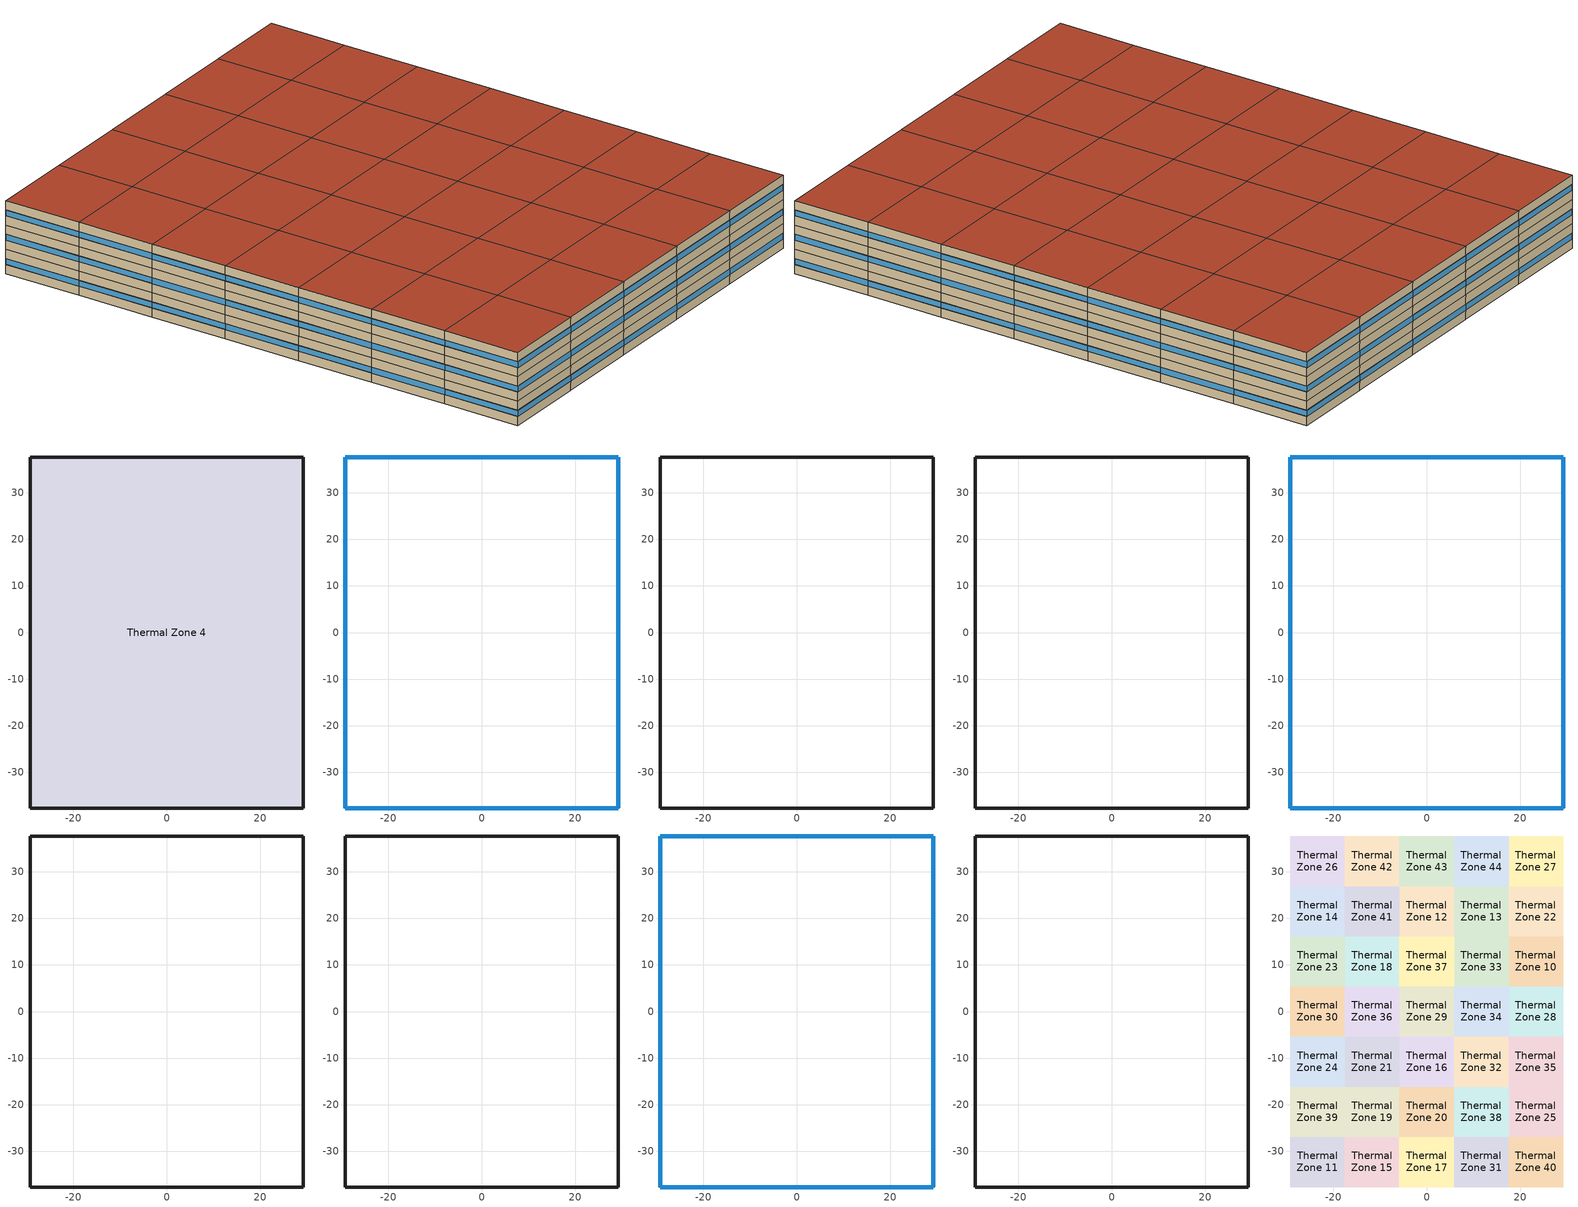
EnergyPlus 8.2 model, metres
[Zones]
Thermal Zone 4
 floor ground (ASHRAE 90.1-2004 ExtWall Mass ClimateZone 6): -29.26,37.64 -17.56,37.64 -5.85,37.64 5.85,37.64 17.56,37.64 29.26,37.64 29.26,26.89 29.26,16.13 29.26,5.38 29.26,-5.38 29.26,-16.13 29.26,-26.89 29.26,-37.64 17.56,-37.64 5.85,-37.64 -5.85,-37.64 -17.56,-37.64 -29.26,-37.64 -29.26,-26.89 -29.26,-16.13 -29.26,-5.38 -29.26,5.38 -29.26,16.13 -29.26,26.89 z0
 wall outside (ASHRAE 90.1-2004 ExtWall Mass ClimateZone 6): 29.26,-5.38 29.26,5.38 29.26,16.13 29.26,26.89 29.26,37.64 17.56,37.64 5.85,37.64 -5.85,37.64 -17.56,37.64 -29.26,37.64 -29.26,26.89 -29.26,16.13 -29.26,5.38 -29.26,-5.38 -29.26,-16.13 -29.26,-26.89 -29.26,-37.64 -17.56,-37.64 -5.85,-37.64 5.85,-37.64 17.56,-37.64 29.26,-37.64 29.26,-26.89 29.26,-16.13 29.26,-5.38 z0:1.25
Thermal Zone 2
 wall outside (ASHRAE 90.1-2004 ExtWall Mass ClimateZone 6): -17.56,37.64 -29.26,37.64 -29.26,26.89 -29.26,16.13 -29.26,5.38 -29.26,-5.38 -29.26,-16.13 -29.26,-26.89 -29.26,-37.64 -17.56,-37.64 -5.85,-37.64 5.85,-37.64 17.56,-37.64 29.26,-37.64 29.26,-26.89 29.26,-16.13 29.26,-5.38 29.26,5.38 29.26,16.13 29.26,26.89 29.26,37.64 17.56,37.64 5.85,37.64 -5.85,37.64 -17.56,37.64 z1.25:2.08
 window (ASHRAE 90.1-2004 ExtWindow ClimateZone 4-6): -17.58,37.64 -29.23,37.64 / -5.88,37.64 -17.53,37.64 / 5.83,37.64 -5.83,37.64 / 17.53,37.64 5.88,37.64 / 29.23,37.64 17.58,37.64 / 29.26,26.91 29.26,37.61 / 29.26,16.16 29.26,26.86 / 29.26,5.4 29.26,16.11 / 29.26,-5.35 29.26,5.35 / 29.26,-16.11 29.26,-5.4 / 29.26,-26.86 29.26,-16.16 / 29.26,-37.61 29.26,-26.91 / 17.58,-37.64 29.23,-37.64 / 5.88,-37.64 17.53,-37.64 / -5.83,-37.64 5.83,-37.64 / -17.53,-37.64 -5.88,-37.64 / -29.23,-37.64 -17.58,-37.64 / -29.26,-26.91 -29.26,-37.61 / -29.26,-16.16 -29.26,-26.86 / -29.26,-5.4 -29.26,-16.11 / -29.26,5.35 -29.26,-5.35 / -29.26,16.11 -29.26,5.4 / -29.26,26.86 -29.26,16.16 / -29.26,37.61 -29.26,26.91 z1.27:2.05
Thermal Zone 3
 wall outside (ASHRAE 90.1-2004 ExtWall Mass ClimateZone 6): -17.56,37.64 -29.26,37.64 -29.26,26.89 -29.26,16.13 -29.26,5.38 -29.26,-5.38 -29.26,-16.13 -29.26,-26.89 -29.26,-37.64 -17.56,-37.64 -5.85,-37.64 5.85,-37.64 17.56,-37.64 29.26,-37.64 29.26,-26.89 29.26,-16.13 29.26,-5.38 29.26,5.38 29.26,16.13 29.26,26.89 29.26,37.64 17.56,37.64 5.85,37.64 -5.85,37.64 -17.56,37.64 z2.08:3.33
Thermal Zone 5
 wall outside (ASHRAE 90.1-2004 ExtWall Mass ClimateZone 6): -29.26,5.38 -29.26,-5.38 -29.26,-16.13 -29.26,-26.89 -29.26,-37.64 -17.56,-37.64 -5.85,-37.64 5.85,-37.64 17.56,-37.64 29.26,-37.64 29.26,-26.89 29.26,-16.13 29.26,-5.38 29.26,5.38 29.26,16.13 29.26,26.89 29.26,37.64 17.56,37.64 5.85,37.64 -5.85,37.64 -17.56,37.64 -29.26,37.64 -29.26,26.89 -29.26,16.13 -29.26,5.38 z3.33:4.58
Thermal Zone 6
 wall outside (ASHRAE 90.1-2004 ExtWall Mass ClimateZone 6): -17.56,37.64 -29.26,37.64 -29.26,26.89 -29.26,16.13 -29.26,5.38 -29.26,-5.38 -29.26,-16.13 -29.26,-26.89 -29.26,-37.64 -17.56,-37.64 -5.85,-37.64 5.85,-37.64 17.56,-37.64 29.26,-37.64 29.26,-26.89 29.26,-16.13 29.26,-5.38 29.26,5.38 29.26,16.13 29.26,26.89 29.26,37.64 17.56,37.64 5.85,37.64 -5.85,37.64 -17.56,37.64 z4.58:5.41
 window (ASHRAE 90.1-2004 ExtWindow ClimateZone 4-6): -17.58,37.64 -29.23,37.64 / -5.88,37.64 -17.53,37.64 / 5.83,37.64 -5.83,37.64 / 17.53,37.64 5.88,37.64 / 29.23,37.64 17.58,37.64 / 29.26,26.91 29.26,37.61 / 29.26,16.16 29.26,26.86 / 29.26,5.4 29.26,16.11 / 29.26,-5.35 29.26,5.35 / 29.26,-16.11 29.26,-5.4 / 29.26,-26.86 29.26,-16.16 / 29.26,-37.61 29.26,-26.91 / 17.58,-37.64 29.23,-37.64 / 5.88,-37.64 17.53,-37.64 / -5.83,-37.64 5.83,-37.64 / -17.53,-37.64 -5.88,-37.64 / -29.23,-37.64 -17.58,-37.64 / -29.26,-26.91 -29.26,-37.61 / -29.26,-16.16 -29.26,-26.86 / -29.26,-5.4 -29.26,-16.11 / -29.26,5.35 -29.26,-5.35 / -29.26,16.11 -29.26,5.4 / -29.26,26.86 -29.26,16.16 / -29.26,37.61 -29.26,26.91 z4.6:5.38
Thermal Zone 1
 wall outside (ASHRAE 90.1-2004 ExtWall Mass ClimateZone 6): -17.56,37.64 -29.26,37.64 -29.26,26.89 -29.26,16.13 -29.26,5.38 -29.26,-5.38 -29.26,-16.13 -29.26,-26.89 -29.26,-37.64 -17.56,-37.64 -5.85,-37.64 5.85,-37.64 17.56,-37.64 29.26,-37.64 29.26,-26.89 29.26,-16.13 29.26,-5.38 29.26,5.38 29.26,16.13 29.26,26.89 29.26,37.64 17.56,37.64 5.85,37.64 -5.85,37.64 -17.56,37.64 z5.41:6.66
Thermal Zone 7
 wall outside (ASHRAE 90.1-2004 ExtWall Mass ClimateZone 6): -17.56,37.64 -29.26,37.64 -29.26,26.89 -29.26,16.13 -29.26,5.38 -29.26,-5.38 -29.26,-16.13 -29.26,-26.89 -29.26,-37.64 -17.56,-37.64 -5.85,-37.64 5.85,-37.64 17.56,-37.64 29.26,-37.64 29.26,-26.89 29.26,-16.13 29.26,-5.38 29.26,5.38 29.26,16.13 29.26,26.89 29.26,37.64 17.56,37.64 5.85,37.64 -5.85,37.64 -17.56,37.64 z6.66:7.91
Thermal Zone 9
 wall outside (ASHRAE 90.1-2004 ExtWall Mass ClimateZone 6): -17.56,37.64 -29.26,37.64 -29.26,26.89 -29.26,16.13 -29.26,5.38 -29.26,-5.38 -29.26,-16.13 -29.26,-26.89 -29.26,-37.64 -17.56,-37.64 -5.85,-37.64 5.85,-37.64 17.56,-37.64 29.26,-37.64 29.26,-26.89 29.26,-16.13 29.26,-5.38 29.26,5.38 29.26,16.13 29.26,26.89 29.26,37.64 17.56,37.64 5.85,37.64 -5.85,37.64 -17.56,37.64 z7.91:8.74
 window (ASHRAE 90.1-2004 ExtWindow ClimateZone 4-6): -17.58,37.64 -29.23,37.64 / -5.88,37.64 -17.53,37.64 / 5.83,37.64 -5.83,37.64 / 17.53,37.64 5.88,37.64 / 29.23,37.64 17.58,37.64 / 29.26,26.91 29.26,37.61 / 29.26,16.16 29.26,26.86 / 29.26,5.4 29.26,16.11 / 29.26,-5.35 29.26,5.35 / 29.26,-16.11 29.26,-5.4 / 29.26,-26.86 29.26,-16.16 / 29.26,-37.61 29.26,-26.91 / 17.58,-37.64 29.23,-37.64 / 5.88,-37.64 17.53,-37.64 / -5.83,-37.64 5.83,-37.64 / -17.53,-37.64 -5.88,-37.64 / -29.23,-37.64 -17.58,-37.64 / -29.26,-26.91 -29.26,-37.61 / -29.26,-16.16 -29.26,-26.86 / -29.26,-5.4 -29.26,-16.11 / -29.26,5.35 -29.26,-5.35 / -29.26,16.11 -29.26,5.4 / -29.26,26.86 -29.26,16.16 / -29.26,37.61 -29.26,26.91 z7.93:8.71
Thermal Zone 8
 wall outside (ASHRAE 90.1-2004 ExtWall Mass ClimateZone 6): -17.56,37.64 -29.26,37.64 -29.26,26.89 -29.26,16.13 -29.26,5.38 -29.26,-5.38 -29.26,-16.13 -29.26,-26.89 -29.26,-37.64 -17.56,-37.64 -5.85,-37.64 5.85,-37.64 17.56,-37.64 29.26,-37.64 29.26,-26.89 29.26,-16.13 29.26,-5.38 29.26,5.38 29.26,16.13 29.26,26.89 29.26,37.64 17.56,37.64 5.85,37.64 -5.85,37.64 -17.56,37.64 z8.74:9.99
Thermal Zone 10
 roof outside (ASHRAE 90.1-2004 ExtWall Mass ClimateZone 6): 17.56,5.38 29.26,5.38 29.26,16.13 17.56,16.13 z9.99
Thermal Zone 11
 roof outside (ASHRAE 90.1-2004 ExtWall Mass ClimateZone 6): -29.26,-37.64 -17.56,-37.64 -17.56,-26.89 -29.26,-26.89 z9.99
Thermal Zone 12
 roof outside (ASHRAE 90.1-2004 ExtWall Mass ClimateZone 6): -5.85,16.13 5.85,16.13 5.85,26.89 -5.85,26.89 z9.99
Thermal Zone 13
 roof outside (ASHRAE 90.1-2004 ExtWall Mass ClimateZone 6): 5.85,16.13 17.56,16.13 17.56,26.89 5.85,26.89 z9.99
Thermal Zone 14
 roof outside (ASHRAE 90.1-2004 ExtWall Mass ClimateZone 6): -29.26,16.13 -17.56,16.13 -17.56,26.89 -29.26,26.89 z9.99
Thermal Zone 15
 roof outside (ASHRAE 90.1-2004 ExtWall Mass ClimateZone 6): -17.56,-37.64 -5.85,-37.64 -5.85,-26.89 -17.56,-26.89 z9.99
Thermal Zone 16
 roof outside (ASHRAE 90.1-2004 ExtWall Mass ClimateZone 6): -5.85,-16.13 5.85,-16.13 5.85,-5.38 -5.85,-5.38 z9.99
Thermal Zone 17
 roof outside (ASHRAE 90.1-2004 ExtWall Mass ClimateZone 6): -5.85,-37.64 5.85,-37.64 5.85,-26.89 -5.85,-26.89 z9.99
Thermal Zone 18
 roof outside (ASHRAE 90.1-2004 ExtWall Mass ClimateZone 6): -17.56,5.38 -5.85,5.38 -5.85,16.13 -17.56,16.13 z9.99
Thermal Zone 19
 roof outside (ASHRAE 90.1-2004 ExtWall Mass ClimateZone 6): -17.56,-26.89 -5.85,-26.89 -5.85,-16.13 -17.56,-16.13 z9.99
Thermal Zone 20
 roof outside (ASHRAE 90.1-2004 ExtWall Mass ClimateZone 6): -5.85,-26.89 5.85,-26.89 5.85,-16.13 -5.85,-16.13 z9.99
Thermal Zone 21
 roof outside (ASHRAE 90.1-2004 ExtWall Mass ClimateZone 6): -17.56,-16.13 -5.85,-16.13 -5.85,-5.38 -17.56,-5.38 z9.99
Thermal Zone 22
 roof outside (ASHRAE 90.1-2004 ExtWall Mass ClimateZone 6): 17.56,16.13 29.26,16.13 29.26,26.89 17.56,26.89 z9.99
Thermal Zone 23
 roof outside (ASHRAE 90.1-2004 ExtWall Mass ClimateZone 6): -29.26,5.38 -17.56,5.38 -17.56,16.13 -29.26,16.13 z9.99
Thermal Zone 24
 roof outside (ASHRAE 90.1-2004 ExtWall Mass ClimateZone 6): -29.26,-16.13 -17.56,-16.13 -17.56,-5.38 -29.26,-5.38 z9.99
Thermal Zone 25
 roof outside (ASHRAE 90.1-2004 ExtWall Mass ClimateZone 6): 17.56,-26.89 29.26,-26.89 29.26,-16.13 17.56,-16.13 z9.99
Thermal Zone 26
 roof outside (ASHRAE 90.1-2004 ExtWall Mass ClimateZone 6): -29.26,26.89 -17.56,26.89 -17.56,37.64 -29.26,37.64 z9.99
Thermal Zone 27
 roof outside (ASHRAE 90.1-2004 ExtWall Mass ClimateZone 6): 17.56,26.89 29.26,26.89 29.26,37.64 17.56,37.64 z9.99
Thermal Zone 28
 roof outside (ASHRAE 90.1-2004 ExtWall Mass ClimateZone 6): 17.56,-5.38 29.26,-5.38 29.26,5.38 17.56,5.38 z9.99
Thermal Zone 29
 roof outside (ASHRAE 90.1-2004 ExtWall Mass ClimateZone 6): -5.85,-5.38 5.85,-5.38 5.85,5.38 -5.85,5.38 z9.99
Thermal Zone 30
 roof outside (ASHRAE 90.1-2004 ExtWall Mass ClimateZone 6): -29.26,-5.38 -17.56,-5.38 -17.56,5.38 -29.26,5.38 z9.99
Thermal Zone 31
 roof outside (ASHRAE 90.1-2004 ExtWall Mass ClimateZone 6): 5.85,-37.64 17.56,-37.64 17.56,-26.89 5.85,-26.89 z9.99
Thermal Zone 32
 roof outside (ASHRAE 90.1-2004 ExtWall Mass ClimateZone 6): 5.85,-16.13 17.56,-16.13 17.56,-5.38 5.85,-5.38 z9.99
Thermal Zone 33
 roof outside (ASHRAE 90.1-2004 ExtWall Mass ClimateZone 6): 5.85,5.38 17.56,5.38 17.56,16.13 5.85,16.13 z9.99
Thermal Zone 34
 roof outside (ASHRAE 90.1-2004 ExtWall Mass ClimateZone 6): 5.85,-5.38 17.56,-5.38 17.56,5.38 5.85,5.38 z9.99
Thermal Zone 35
 roof outside (ASHRAE 90.1-2004 ExtWall Mass ClimateZone 6): 17.56,-16.13 29.26,-16.13 29.26,-5.38 17.56,-5.38 z9.99
Thermal Zone 36
 roof outside (ASHRAE 90.1-2004 ExtWall Mass ClimateZone 6): -17.56,-5.38 -5.85,-5.38 -5.85,5.38 -17.56,5.38 z9.99
Thermal Zone 37
 roof outside (ASHRAE 90.1-2004 ExtWall Mass ClimateZone 6): -5.85,5.38 5.85,5.38 5.85,16.13 -5.85,16.13 z9.99
Thermal Zone 38
 roof outside (ASHRAE 90.1-2004 ExtWall Mass ClimateZone 6): 5.85,-26.89 17.56,-26.89 17.56,-16.13 5.85,-16.13 z9.99
Thermal Zone 39
 roof outside (ASHRAE 90.1-2004 ExtWall Mass ClimateZone 6): -29.26,-26.89 -17.56,-26.89 -17.56,-16.13 -29.26,-16.13 z9.99
Thermal Zone 40
 roof outside (ASHRAE 90.1-2004 ExtWall Mass ClimateZone 6): 17.56,-37.64 29.26,-37.64 29.26,-26.89 17.56,-26.89 z9.99
Thermal Zone 41
 roof outside (ASHRAE 90.1-2004 ExtWall Mass ClimateZone 6): -17.56,16.13 -5.85,16.13 -5.85,26.89 -17.56,26.89 z9.99
Thermal Zone 42
 roof outside (ASHRAE 90.1-2004 ExtWall Mass ClimateZone 6): -17.56,26.89 -5.85,26.89 -5.85,37.64 -17.56,37.64 z9.99
Thermal Zone 43
 roof outside (ASHRAE 90.1-2004 ExtWall Mass ClimateZone 6): -5.85,26.89 5.85,26.89 5.85,37.64 -5.85,37.64 z9.99
Thermal Zone 44
 roof outside (ASHRAE 90.1-2004 ExtWall Mass ClimateZone 6): 5.85,26.89 17.56,26.89 17.56,37.64 5.85,37.64 z9.99
[Building]
Building 1: North Axis {deg}=0; Solar Distribution=FullExteriorWithReflections
[Material] Thermal Absorptance=0.9
Name | Roughness | Thickness {m} | Conductivity {W/m-K} | Density {kg/m3} | Specific Heat {J/kg-K} | Solar Absorptance | Visible Absorptance
1/2IN Gypsum | Smooth | 0.0127 | 0.16 | 784.9 | 830 | 0.4 | 0.4
1IN Stucco | Smooth | 0.0253 | 0.6918 | 1858 | 837 | 0.92 | 0.92
8IN CONCRETE HW RefBldg | Rough | 0.2032 | 1.311 | 2240 | 836.8 | 0.7 | 0.7
Mass NonRes Wall Insulation-1.69 | MediumRough | 0.0623673 | 0.049 | 265 | 836.8 | 0.7 | 0.7
[WindowMaterial:SimpleGlazingSystem]
Fixed Window 3.24/0.39/0.31: U-Factor {W/m2-K}=3.23646; Solar Heat Gain Coefficient=0.39; Visible Transmittance=0.31
[Construction]
ASHRAE 90.1-2004 ExtWall Mass ClimateZone 6: 1IN Stucco, 8IN CONCRETE HW RefBldg, Mass NonRes Wall Insulation-1.69, 1/2IN Gypsum
ASHRAE 90.1-2004 ExtWindow ClimateZone 4-6: Fixed Window 3.24/0.39/0.31
[Zone]
Thermal Zone 1; Thermal Zone 10; Thermal Zone 11; Thermal Zone 12; Thermal Zone 13; Thermal Zone 14; Thermal Zone 15; Thermal Zone 16; Thermal Zone 17; Thermal Zone 18; Thermal Zone 19; Thermal Zone 2; Thermal Zone 20; Thermal Zone 21; Thermal Zone 22; Thermal Zone 23; Thermal Zone 24; Thermal Zone 25; Thermal Zone 26; Thermal Zone 27; Thermal Zone 28; Thermal Zone 29; Thermal Zone 3; Thermal Zone 30; Thermal Zone 31; Thermal Zone 32; Thermal Zone 33; Thermal Zone 34; Thermal Zone 35; Thermal Zone 36; Thermal Zone 37; Thermal Zone 38; Thermal Zone 39; Thermal Zone 4; Thermal Zone 40; Thermal Zone 41; Thermal Zone 42; Thermal Zone 43; Thermal Zone 44; Thermal Zone 5; Thermal Zone 6; Thermal Zone 7; Thermal Zone 8; Thermal Zone 9
